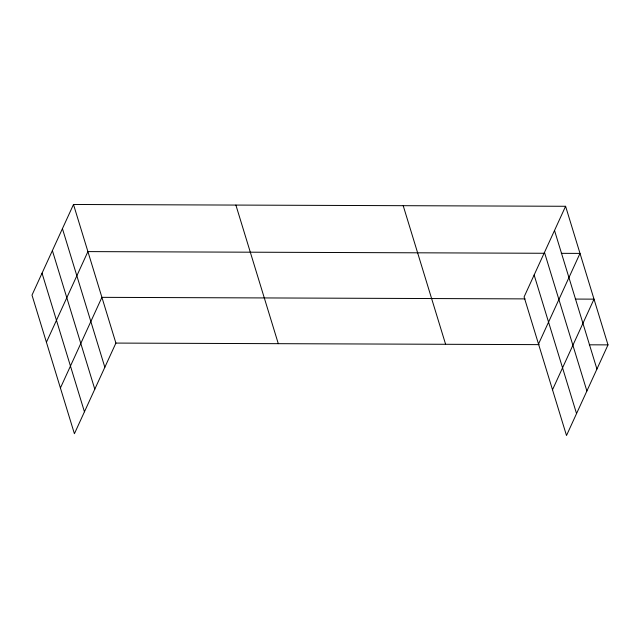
<?xml version="1.0" encoding="UTF-8"?>
<svg xmlns="http://www.w3.org/2000/svg" width="640" height="640" viewBox="0 0 640 640"><rect width="100%" height="100%" fill="white"/><g stroke="black" fill="none" stroke-linecap="round" stroke-linejoin="round"><path stroke-width="0.96" d="M73.496 204.48L32 295.12L74.408 433.72L115.904 343.08L73.496 204.48L565.592 206.28L608 344.88L566.504 435.52L524.096 296.92L565.592 206.28M46.416 342.248L87.92 251.6L544.576 253.272M60.416 387.984L101.912 297.344L525.112 298.888M538.512 344.048L580.008 253.4L561.312 253.336M552.504 389.784L594.008 299.144L575.304 299.072M115.904 343.08L539.104 344.632M589.304 344.808L608 344.88M554.52 230.456L596.928 369.056M544.48 252.392L586.888 390.992M534.136 274.984L576.544 413.592M403.2 205.68L445.608 344.288M235.888 205.072L278.296 343.672M62.432 228.656L104.84 367.256M52.384 250.592L94.8 389.192M42.04 273.184L84.448 411.792"/></g></svg>
